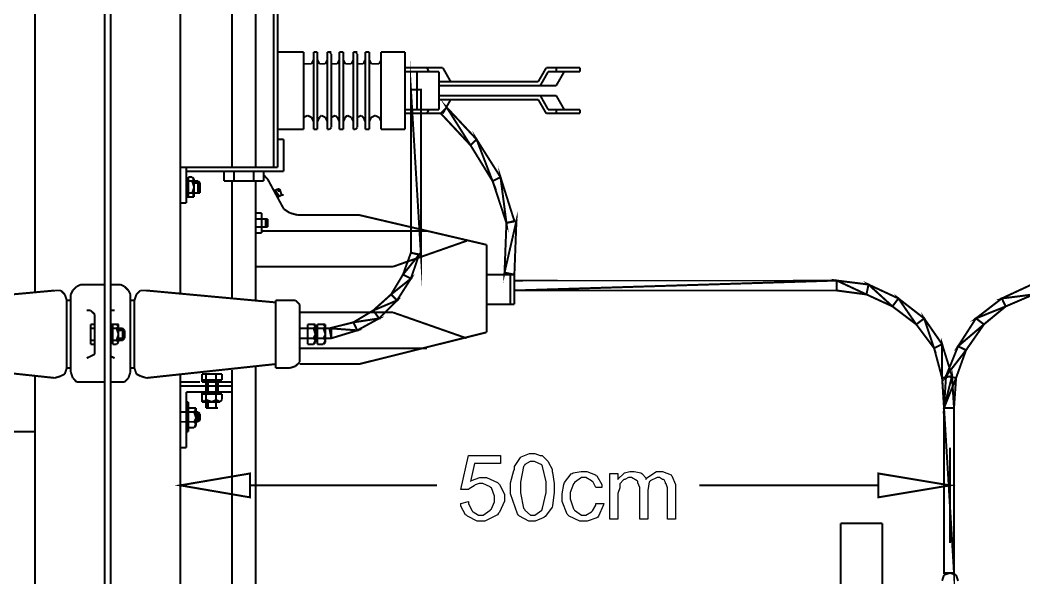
# Model space of a CAD drawing. Extents: x 0 to 210, y 0 to 297.
# Drawn here: x 93.07 to 114.47, y 203.06 to 214.95 of the extents above; entities that cross this region are included whole.
import ezdxf

# ---------------------------------------------------------------- set-up
doc = ezdxf.new("R2010")
doc.units = 0
doc.header["$MEASUREMENT"] = 0
for name, color, linetype in [('C00-00-00-BLACK', 7, 'Continuous'), ('C00-00-FF', 5, 'Continuous'), ('C00-7E-FF', 150, 'Continuous'), ('CFF-00-00', 1, 'Continuous'), ('CFF-7E-00', 30, 'Continuous')]:
    doc.layers.add(name, color=color, linetype=linetype)

msp = doc.modelspace()

# ---------------------------------------------------------------- linework, layer by layer
at = {"layer": 'C00-00-00-BLACK', "const_width": 0.0423}
for points in [[(94.8739, 236.225), (94.8739, 201.001)], [(95.002, 236.225), (95.002, 201.001)], [(97.5886, 217.871), (97.5886, 211.81)], [(98.0969, 217.913), (98.0969, 211.81)], [(98.4772, 211.81), (98.4772, 217.956)], [(98.5629, 211.81), (98.5629, 217.913)], [(93.3898, 209.139), (93.3898, 217.744)], [(96.4861, 209.098), (96.4861, 217.787)], [(98.5629, 214.267), (98.5629, 212.614)], [(98.5629, 214.267), (99.1154, 214.267)], [(99.1154, 214.267), (99.1154, 212.614)], [(99.369, 214.267), (99.3278, 214.267)], [(99.3278, 214.267), (99.3278, 214.226)], [(99.3278, 214.226), (99.3278, 212.656)], [(99.4117, 214.267), (99.369, 214.267)], [(99.4117, 214.226), (99.4117, 214.267)], [(99.4117, 214.226), (99.4117, 212.656)], [(99.6654, 214.267), (99.6237, 214.267)], [(99.6237, 214.267), (99.6237, 214.226)], [(99.6237, 214.226), (99.6237, 212.656)], [(99.7081, 214.226), (99.6654, 214.267)], [(99.6654, 214.267), (99.7081, 214.267)], [(99.7081, 214.226), (99.7081, 212.656)], [(99.9201, 214.267), (99.8774, 214.267)], [(99.8774, 214.267), (99.8774, 214.226)], [(99.8774, 214.226), (99.8774, 212.656)], [(99.9628, 214.267), (99.9201, 214.267)], [(99.9628, 214.226), (99.9628, 214.267)], [(99.9628, 214.226), (99.9628, 212.656)], [(100.219, 214.267), (100.177, 214.267)], [(100.177, 214.267), (100.177, 214.226)], [(100.177, 214.226), (100.177, 212.656)], [(100.261, 214.226), (100.219, 214.267)], [(100.219, 214.267), (100.261, 214.267)], [(100.261, 214.226), (100.261, 212.656)], [(100.473, 214.267), (100.43, 214.267)], [(100.43, 214.267), (100.43, 214.226)], [(100.43, 214.226), (100.43, 212.656)], [(100.516, 214.267), (100.473, 214.267)], [(100.516, 214.226), (100.516, 214.267)], [(100.516, 214.226), (100.516, 212.656)], [(100.769, 214.267), (100.769, 212.614)], [(100.769, 214.267), (101.278, 214.267)], [(101.278, 212.614), (101.278, 214.267)], [(99.1154, 214.098), (99.1154, 214.013)], [(99.1154, 214.013), (99.2008, 214.013)], [(99.2008, 214.013), (99.2851, 214.013)], [(99.2851, 214.013), (99.3278, 214.098)], [(99.4117, 214.098), (99.4544, 214.013)], [(99.4544, 214.013), (99.4971, 214.013)], [(99.4971, 214.013), (99.5811, 214.013)], [(99.5811, 214.013), (99.6237, 214.098)], [(99.7081, 214.098), (99.7081, 214.013)], [(99.7081, 214.013), (99.7934, 214.013)], [(99.7934, 214.013), (99.8347, 214.013)], [(99.8347, 214.013), (99.8774, 214.098)], [(99.9628, 214.098), (100.004, 214.013)], [(100.004, 214.013), (100.047, 214.013)], [(100.047, 214.013), (100.134, 214.013)], [(100.134, 214.013), (100.177, 214.098)], [(100.261, 214.098), (100.261, 214.013)], [(100.261, 214.013), (100.346, 214.013)], [(100.346, 214.013), (100.389, 214.013)], [(100.389, 214.013), (100.43, 214.098)], [(100.516, 214.098), (100.558, 214.013)], [(100.558, 214.013), (100.642, 214.013)], [(100.642, 214.013), (100.726, 214.013)], [(100.726, 214.013), (100.769, 214.098)], [(101.278, 213.929), (102.084, 213.929)], [(101.278, 213.844), (102, 213.844)], [(101.534, 213.039), (101.534, 213.844)], [(101.746, 213.929), (101.787, 213.844)], [(102, 213.039), (102, 213.844)], [(102.084, 213.929), (102.253, 213.633)], [(104.119, 213.633), (104.289, 213.929)], [(104.162, 213.548), (104.33, 213.844)], [(104.289, 213.929), (105.011, 213.929)], [(104.33, 213.844), (105.011, 213.844)], [(104.502, 213.929), (104.502, 213.844)], [(104.502, 213.548), (104.672, 213.844)], [(105.011, 213.929), (105.011, 213.844)], [(102, 213.633), (104.119, 213.633)], [(101.404, 213.464), (101.618, 213.464)], [(102, 213.548), (104.502, 213.548)], [(102, 213.337), (104.502, 213.337)], [(102, 213.251), (104.119, 213.251)], [(102.084, 212.955), (102.253, 213.251)], [(104.119, 213.251), (104.289, 212.955)], [(104.162, 213.337), (104.33, 213.039)], [(104.502, 213.337), (104.672, 213.039)], [(101.278, 213.039), (102, 213.039)], [(101.278, 212.955), (102.084, 212.955)], [(101.746, 212.955), (101.787, 213.039)], [(104.289, 212.955), (105.011, 212.955)], [(104.33, 213.039), (105.011, 213.039)], [(104.502, 213.039), (104.502, 212.955)], [(105.011, 213.039), (105.011, 212.955)], [(99.2008, 212.912), (99.1154, 212.871)], [(99.1154, 212.871), (99.1154, 212.783)], [(99.2851, 212.871), (99.2008, 212.912)], [(99.3278, 212.783), (99.2851, 212.871)], [(99.4544, 212.871), (99.4117, 212.783)], [(99.4971, 212.912), (99.4544, 212.871)], [(99.5811, 212.871), (99.4971, 212.912)], [(99.6237, 212.783), (99.5811, 212.871)], [(99.7934, 212.912), (99.7081, 212.871)], [(99.7081, 212.871), (99.7081, 212.783)], [(99.8347, 212.871), (99.7934, 212.912)], [(99.8774, 212.783), (99.8347, 212.871)], [(100.004, 212.871), (99.9628, 212.783)], [(100.047, 212.912), (100.004, 212.871)], [(100.134, 212.871), (100.047, 212.912)], [(100.177, 212.783), (100.134, 212.871)], [(100.346, 212.912), (100.261, 212.871)], [(100.261, 212.871), (100.261, 212.783)], [(100.389, 212.871), (100.346, 212.912)], [(100.43, 212.783), (100.389, 212.871)], [(100.558, 212.871), (100.516, 212.783)], [(100.642, 212.912), (100.558, 212.871)], [(100.726, 212.871), (100.642, 212.912)], [(100.769, 212.783), (100.726, 212.871)], [(98.5629, 212.614), (99.1154, 212.614)], [(99.3278, 212.656), (99.3278, 212.614)], [(99.3278, 212.614), (99.4117, 212.614)], [(99.4117, 212.614), (99.4117, 212.656)], [(99.6237, 212.656), (99.6237, 212.614)], [(99.6237, 212.614), (99.6654, 212.614)], [(99.6654, 212.614), (99.7081, 212.656)], [(99.8774, 212.656), (99.8774, 212.614)], [(99.8774, 212.614), (99.9628, 212.614)], [(99.9628, 212.614), (99.9628, 212.656)], [(100.177, 212.656), (100.177, 212.614)], [(100.177, 212.614), (100.219, 212.614)], [(100.219, 212.614), (100.261, 212.656)], [(100.43, 212.656), (100.43, 212.614)], [(100.43, 212.614), (100.516, 212.614)], [(100.516, 212.614), (100.516, 212.656)], [(100.769, 212.614), (101.278, 212.614)], [(98.5629, 212.403), (98.6924, 212.403)], [(98.6924, 211.725), (98.6924, 212.403)], [(96.4861, 211.81), (98.5629, 211.81)], [(96.6128, 211.81), (96.6128, 211.048)], [(96.6128, 211.725), (98.6924, 211.725)], [(97.4189, 211.725), (98.2666, 211.725)], [(97.4189, 211.514), (97.4189, 211.725)], [(97.6313, 211.725), (98.0542, 211.725)], [(97.6313, 211.514), (97.6313, 211.725)], [(98.0542, 211.514), (98.0542, 211.725)], [(98.2666, 211.514), (98.2666, 211.725)], [(96.6555, 211.555), (96.6128, 211.555)], [(96.6555, 211.598), (96.6555, 211.555)], [(96.6555, 211.598), (96.7398, 211.598)], [(96.6555, 211.598), (96.6555, 211.555)], [(96.6555, 211.555), (96.6555, 211.514)], [(96.6555, 211.175), (96.6555, 211.555)], [(96.6555, 211.514), (96.7398, 211.514)], [(96.6555, 211.514), (96.6555, 211.386)], [(96.7825, 211.555), (96.7398, 211.598)], [(96.7398, 211.598), (96.7825, 211.555)], [(96.7398, 211.514), (96.7825, 211.555)], [(96.7825, 211.386), (96.7398, 211.514)], [(96.7825, 211.175), (96.7825, 211.555)], [(96.7825, 211.514), (96.8664, 211.514)], [(96.7825, 211.471), (96.8664, 211.471)], [(96.9091, 211.471), (96.8664, 211.514)], [(96.8664, 211.259), (96.8664, 211.514)], [(96.9091, 211.259), (96.9091, 211.471)], [(98.2666, 211.514), (97.4189, 211.514)], [(97.5886, 211.514), (97.5886, 209.013)], [(98.0969, 211.514), (98.0969, 208.971)], [(98.3506, 211.555), (98.2666, 211.641)], [(98.3506, 211.555), (98.6924, 210.921)], [(96.6555, 211.386), (96.6555, 211.259)], [(96.6555, 211.259), (96.7398, 211.259)], [(96.6555, 211.259), (96.6555, 211.218)], [(96.7398, 211.259), (96.7825, 211.386)], [(96.7825, 211.218), (96.7398, 211.259)], [(96.7825, 211.259), (96.8664, 211.259)], [(96.7825, 211.259), (96.8664, 211.259)], [(96.9091, 211.259), (96.8664, 211.259)], [(98.4772, 211.302), (98.5629, 211.344)], [(98.5202, 211.302), (98.6056, 211.175)], [(98.5629, 211.218), (98.5202, 211.259)], [(98.5202, 211.259), (98.5629, 211.218)], [(98.5629, 211.302), (98.6056, 211.344)], [(98.6056, 211.344), (98.5629, 211.344)], [(98.5629, 211.302), (98.6056, 211.302)], [(98.5629, 211.302), (98.6056, 211.302)], [(98.6056, 211.344), (98.6497, 211.218)], [(96.4861, 211.048), (96.6128, 211.048)], [(96.6555, 211.175), (96.6128, 211.175)], [(96.6555, 211.218), (96.6555, 211.175)], [(96.6555, 211.175), (96.7398, 211.175)], [(96.6555, 211.175), (96.6971, 211.175)], [(96.7398, 211.175), (96.7825, 211.218)], [(96.7398, 211.175), (96.7825, 211.175)], [(98.5629, 211.175), (98.6497, 211.218)], [(98.6497, 211.218), (98.6924, 211.218)], [(98.0969, 210.836), (98.2239, 210.836)], [(98.2239, 210.79), (98.2239, 210.836)], [(98.2239, 210.836), (98.2239, 210.79)], [(98.6924, 210.921), (98.8191, 210.836)], [(98.8191, 210.836), (98.9887, 210.79)], [(98.2239, 210.706), (98.0969, 210.706)], [(98.2239, 210.706), (98.2239, 210.79)], [(98.2239, 210.79), (98.2239, 210.453)], [(98.3093, 210.706), (98.2239, 210.706)], [(98.2239, 210.706), (98.3093, 210.706)], [(98.2239, 210.622), (98.2239, 210.706)], [(98.2239, 210.537), (98.2239, 210.622)], [(98.3093, 210.706), (98.3506, 210.706)], [(98.3093, 210.706), (98.3093, 210.537)], [(98.3506, 210.706), (98.3506, 210.537)], [(98.9887, 210.79), (100.303, 210.79)], [(103.018, 210.156), (100.303, 210.79)], [(98.2239, 210.537), (98.0969, 210.537)], [(98.0969, 210.41), (98.2239, 210.41)], [(98.3093, 210.537), (98.2239, 210.537)], [(98.3093, 210.537), (98.2239, 210.537)], [(98.2239, 210.453), (98.2239, 210.537)], [(98.2239, 210.41), (98.2239, 210.453)], [(98.2239, 210.41), (98.2239, 210.453)], [(98.2239, 210.453), (101.746, 210.453)], [(98.3093, 210.537), (98.3506, 210.537)], [(102.592, 210.24), (101.023, 209.69)], [(103.018, 208.291), (103.018, 210.156)], [(101.023, 209.69), (98.0969, 209.69)], [(103.018, 209.521), (103.61, 209.521)], [(103.527, 209.521), (103.527, 208.886)], [(103.61, 209.521), (103.61, 208.886)], [(94.3666, 209.309), (94.2785, 209.267)], [(94.3666, 209.309), (94.8739, 209.309)], [(95.002, 209.309), (95.213, 209.309)], [(95.2983, 209.267), (95.213, 209.309)], [(103.61, 209.182), (103.61, 209.394)], [(91.0565, 208.928), (93.8128, 209.182)], [(93.9408, 209.182), (93.8128, 209.182)], [(94.0248, 209.098), (93.9408, 209.182)], [(94.0675, 208.971), (94.0248, 209.098)], [(94.1945, 209.182), (94.1518, 209.098)], [(94.1518, 207.444), (94.1518, 209.098)], [(94.2785, 209.267), (94.1945, 209.182)], [(95.3823, 209.182), (95.2983, 209.267)], [(95.425, 209.098), (95.3823, 209.182)], [(95.425, 207.444), (95.425, 209.098)], [(95.5516, 209.098), (95.5089, 208.971)], [(95.6359, 209.182), (95.5516, 209.098)], [(95.7654, 209.182), (95.6359, 209.182)], [(98.5202, 208.928), (95.7654, 209.182)], [(94.0675, 207.529), (94.0675, 208.971)], [(94.1518, 208.971), (94.0675, 208.971)], [(95.5089, 208.971), (95.425, 208.971)], [(95.5089, 207.529), (95.5089, 208.971)], [(98.5202, 207.529), (98.5202, 208.971)], [(98.8191, 208.971), (98.5202, 208.971)], [(98.946, 208.971), (98.8191, 208.971)], [(99.0314, 208.886), (98.946, 208.971)], [(99.0314, 208.756), (99.0314, 208.886)], [(103.018, 208.886), (103.61, 208.886)], [(94.5776, 208.756), (94.4933, 208.756)], [(94.663, 208.672), (94.5776, 208.756)], [(94.663, 208.587), (94.663, 208.672)], [(95.086, 208.756), (95.002, 208.756)], [(99.0314, 207.741), (99.0314, 208.756)], [(101.023, 208.714), (99.0314, 208.714)], [(102.592, 208.164), (101.023, 208.714)], [(94.5776, 208.46), (94.5776, 208.078)], [(94.663, 208.46), (94.5776, 208.46)], [(94.5776, 208.46), (94.5776, 208.417)], [(94.5776, 208.46), (94.6203, 208.46)], [(94.663, 208.587), (94.663, 207.952)], [(95.0433, 208.46), (95.002, 208.46)], [(95.0433, 208.078), (95.0433, 208.46)], [(95.0433, 208.46), (95.0433, 208.417)], [(95.0433, 208.46), (95.1286, 208.46)], [(95.0433, 208.46), (95.086, 208.46)], [(95.1699, 208.417), (95.1286, 208.46)], [(95.1286, 208.46), (95.1699, 208.46)], [(95.1699, 208.078), (95.1699, 208.46)], [(99.2008, 208.46), (99.2008, 208.078)], [(99.2008, 208.46), (99.242, 208.46)], [(99.2008, 208.46), (99.2008, 208.417)], [(99.2008, 208.46), (99.3278, 208.46)], [(99.3278, 208.46), (99.369, 208.46)], [(99.369, 208.417), (99.3278, 208.46)], [(99.369, 208.46), (99.369, 208.078)], [(99.4117, 208.46), (99.4117, 208.078)], [(99.4117, 208.46), (99.4544, 208.46)], [(99.4117, 208.46), (99.4117, 208.417)], [(99.4117, 208.46), (99.5384, 208.46)], [(99.5384, 208.46), (99.5811, 208.46)], [(99.5811, 208.417), (99.5384, 208.46)], [(99.5811, 208.46), (99.5811, 208.078)], [(94.5776, 208.417), (94.5776, 208.376)], [(94.5776, 208.376), (94.5776, 208.248)], [(94.5776, 208.376), (94.663, 208.376)], [(94.5776, 208.248), (94.5776, 208.121)], [(95.0433, 208.417), (95.0433, 208.376)], [(95.0433, 208.376), (95.0433, 208.248)], [(95.0433, 208.376), (95.1286, 208.376)], [(95.0433, 208.248), (95.0433, 208.121)], [(95.1286, 208.376), (95.1699, 208.417)], [(95.1699, 208.248), (95.1286, 208.376)], [(95.1286, 208.121), (95.1699, 208.248)], [(95.1699, 208.376), (95.2556, 208.376)], [(95.1699, 208.333), (95.2556, 208.333)], [(95.2556, 208.376), (95.2556, 208.121)], [(95.2556, 208.376), (95.2983, 208.333)], [(95.2983, 208.333), (95.2983, 208.164)], [(99.2008, 208.376), (99.0314, 208.376)], [(99.2008, 208.417), (99.2008, 208.376)], [(99.2008, 208.376), (99.2008, 208.248)], [(99.3278, 208.376), (99.2008, 208.376)], [(99.3278, 208.376), (99.2008, 208.376)], [(99.2008, 208.248), (99.2008, 208.164)], [(99.3278, 208.376), (99.369, 208.417)], [(99.369, 208.248), (99.3278, 208.376)], [(99.3278, 208.164), (99.369, 208.248)], [(99.4117, 208.376), (99.369, 208.376)], [(99.4117, 208.376), (99.369, 208.376)], [(99.4117, 208.417), (99.4117, 208.376)], [(99.4117, 208.376), (99.4117, 208.248)], [(99.5384, 208.376), (99.4117, 208.376)], [(99.5384, 208.376), (99.4117, 208.376)], [(99.4117, 208.248), (99.4117, 208.164)], [(99.5384, 208.376), (99.5811, 208.417)], [(99.5811, 208.248), (99.5384, 208.376)], [(99.5384, 208.164), (99.5811, 208.248)], [(99.7081, 208.376), (99.5811, 208.376)], [(99.7081, 208.164), (99.7081, 208.376)], [(99.7081, 208.164), (99.7081, 208.376)], [(103.018, 208.291), (100.303, 207.614)], [(94.5776, 208.121), (94.663, 208.121)], [(94.5776, 208.121), (94.5776, 208.078)], [(94.5776, 208.037), (94.5776, 208.078)], [(94.5776, 208.078), (94.5776, 208.037)], [(94.663, 208.037), (94.5776, 208.037)], [(95.0433, 208.078), (95.002, 208.078)], [(95.0433, 208.121), (95.1286, 208.121)], [(95.0433, 208.121), (95.0433, 208.078)], [(95.0433, 208.078), (95.0433, 208.037)], [(95.0433, 208.037), (95.0433, 208.078)], [(95.0433, 208.037), (95.1286, 208.037)], [(95.1699, 208.078), (95.1286, 208.121)], [(95.1286, 208.037), (95.1699, 208.078)], [(95.1286, 208.037), (95.1699, 208.078)], [(95.1699, 208.164), (95.2556, 208.164)], [(95.1699, 208.121), (95.2556, 208.121)], [(95.2556, 208.121), (95.2983, 208.164)], [(99.2008, 208.164), (99.0314, 208.164)], [(99.2008, 208.164), (99.2008, 208.121)], [(99.3278, 208.164), (99.2008, 208.164)], [(99.3278, 208.164), (99.2008, 208.164)], [(99.2008, 208.121), (99.2008, 208.037)], [(99.2008, 208.037), (99.2008, 208.078)], [(99.2008, 208.037), (99.3278, 208.037)], [(99.369, 208.121), (99.3278, 208.164)], [(99.3278, 208.037), (99.369, 208.121)], [(99.369, 208.078), (99.3278, 208.037)], [(99.4117, 208.164), (99.369, 208.164)], [(99.4117, 208.164), (99.369, 208.164)], [(99.4117, 208.164), (99.4117, 208.121)], [(99.5384, 208.164), (99.4117, 208.164)], [(99.5384, 208.164), (99.4117, 208.164)], [(99.4117, 208.121), (99.4117, 208.037)], [(99.4117, 208.037), (99.4117, 208.078)], [(99.4117, 208.037), (99.5384, 208.037)], [(99.5811, 208.121), (99.5384, 208.164)], [(99.5384, 208.037), (99.5811, 208.121)], [(99.5811, 208.078), (99.5384, 208.037)], [(99.7081, 208.164), (99.5811, 208.164)], [(94.5776, 207.782), (94.663, 207.825)], [(94.663, 207.825), (94.663, 207.952)], [(99.0314, 207.952), (101.746, 207.952)], [(91.0565, 207.614), (93.8128, 207.318)], [(94.4933, 207.741), (94.5776, 207.782)], [(95.002, 207.782), (95.086, 207.741)], [(98.5202, 207.614), (95.7654, 207.318)], [(98.946, 207.571), (99.0314, 207.655)], [(99.0314, 207.655), (99.0314, 207.741)], [(99.0314, 207.614), (100.303, 207.614)], [(93.9408, 207.359), (94.0248, 207.402)], [(94.0248, 207.402), (94.0675, 207.529)], [(94.0675, 207.529), (94.1518, 207.529)], [(94.1518, 207.444), (94.1945, 207.318)], [(95.3823, 207.318), (95.425, 207.444)], [(95.5089, 207.529), (95.425, 207.529)], [(95.5089, 207.529), (95.5516, 207.402)], [(95.5516, 207.402), (95.6359, 207.359)], [(96.4861, 183.747), (96.4861, 207.402)], [(96.9518, 207.275), (96.9518, 207.402)], [(96.9518, 207.402), (97.3349, 207.402)], [(96.9518, 207.402), (96.9931, 207.402)], [(96.9931, 207.402), (96.9518, 207.402)], [(97.0361, 207.402), (96.9931, 207.402)], [(97.0361, 207.402), (97.0361, 207.275)], [(97.1628, 207.402), (97.0361, 207.402)], [(97.251, 207.402), (97.1628, 207.402)], [(97.251, 207.402), (97.251, 207.275)], [(97.3349, 207.402), (97.251, 207.402)], [(97.3349, 207.402), (97.3776, 207.402)], [(97.3776, 207.402), (97.3349, 207.402)], [(97.3776, 207.275), (97.3776, 207.402)], [(97.5886, 207.486), (97.5886, 200.194)], [(98.0969, 207.571), (98.0969, 200.194)], [(98.5202, 207.529), (98.8191, 207.529)], [(98.8191, 207.529), (98.946, 207.571)], [(93.3898, 183.747), (93.3898, 207.359)], [(93.8128, 207.318), (93.9408, 207.359)], [(94.1945, 207.318), (94.2785, 207.232)], [(94.2785, 207.232), (94.3666, 207.232)], [(94.3666, 207.232), (94.8739, 207.232)], [(95.002, 207.232), (95.213, 207.232)], [(95.213, 207.232), (95.2983, 207.232)], [(95.2983, 207.232), (95.3823, 207.318)], [(95.6359, 207.359), (95.7654, 207.318)], [(96.9091, 207.232), (96.4861, 207.232)], [(96.9518, 207.275), (96.9518, 207.232)], [(97.3776, 207.275), (96.9518, 207.275)], [(97.3349, 207.232), (96.9518, 207.232)], [(97.0361, 207.232), (97.0361, 207.02)], [(97.0361, 207.02), (97.0361, 207.232)], [(97.0788, 207.02), (97.0788, 207.232)], [(97.5886, 207.232), (97.1628, 207.232)], [(97.251, 207.02), (97.251, 207.232)], [(97.251, 207.02), (97.251, 207.232)], [(97.2922, 207.232), (97.2922, 207.02)], [(97.3349, 207.275), (97.3349, 207.232)], [(97.5886, 207.148), (96.4861, 207.148)], [(97.5886, 207.02), (96.6128, 207.02)], [(96.6128, 207.02), (96.6128, 205.832)], [(96.9518, 206.979), (96.9518, 207.02)], [(97.3776, 206.979), (96.9518, 206.979)], [(96.9518, 206.852), (96.9518, 206.979)], [(97.0361, 206.979), (97.0788, 206.979)], [(97.0361, 206.852), (97.0361, 206.979)], [(97.251, 206.979), (97.2922, 206.979)], [(97.251, 206.852), (97.251, 206.979)], [(97.3349, 206.979), (97.3349, 207.02)], [(97.3776, 206.852), (97.3776, 206.979)], [(96.6128, 206.809), (96.6555, 206.809)], [(96.6555, 206.809), (96.6555, 206.171)], [(96.9518, 206.809), (96.9518, 206.852)], [(96.9518, 206.852), (96.9931, 206.809)], [(97.3349, 206.809), (96.9518, 206.809)], [(96.9931, 206.809), (97.0361, 206.852)], [(97.0361, 206.852), (97.1628, 206.809)], [(97.0361, 206.679), (97.0361, 206.809)], [(97.0788, 206.679), (97.0788, 206.809)], [(97.1628, 206.809), (97.251, 206.852)], [(97.251, 206.852), (97.3349, 206.809)], [(97.251, 206.679), (97.251, 206.809)], [(97.251, 206.679), (97.251, 206.809)], [(97.3776, 206.852), (97.3349, 206.809)], [(97.3349, 206.809), (97.3776, 206.852)], [(96.6128, 206.594), (96.4861, 206.594)], [(96.6555, 206.679), (96.7825, 206.679)], [(96.7825, 206.594), (96.6555, 206.594)], [(96.7825, 206.679), (96.8237, 206.679)], [(96.8237, 206.637), (96.7825, 206.679)], [(96.7825, 206.594), (96.8237, 206.637)], [(96.8237, 206.467), (96.7825, 206.594)], [(96.8237, 206.679), (96.8237, 206.298)], [(96.8664, 206.594), (96.8237, 206.594)], [(96.8664, 206.553), (96.8237, 206.553)], [(96.8664, 206.594), (96.9091, 206.553)], [(96.8664, 206.594), (96.8664, 206.383)], [(96.9091, 206.553), (96.9091, 206.425)], [(97.251, 206.679), (97.0361, 206.679)], [(97.0361, 206.679), (97.0788, 206.679)], [(97.251, 206.679), (97.0788, 206.679)], [(97.251, 206.679), (97.2922, 206.679)], [(96.6128, 206.383), (96.4861, 206.383)], [(96.7825, 206.383), (96.6555, 206.383)], [(96.7825, 206.383), (96.8237, 206.467)], [(96.8237, 206.34), (96.7825, 206.383)], [(96.7825, 206.256), (96.8237, 206.34)], [(96.7825, 206.256), (96.8237, 206.298)], [(96.8664, 206.425), (96.8237, 206.425)], [(96.8664, 206.383), (96.8237, 206.383)], [(96.8664, 206.383), (96.9091, 206.425)], [(92.498, 206.171), (93.3898, 206.171)], [(96.6555, 206.171), (96.6128, 206.171)], [(96.6555, 206.256), (96.7825, 206.256)], [(96.6128, 205.832), (96.4861, 205.832)], [(110.567, 196.252), (110.567, 204.221)], [(111.456, 204.221), (110.567, 204.221)], [(111.456, 201.891), (111.456, 204.221)], [(112.77, 203.12), (112.729, 202.993)], [(112.897, 203.163), (112.77, 203.12)], [(112.813, 203.163), (112.983, 203.163)], [(113.027, 203.12), (112.897, 203.163)], [(113.07, 202.993), (113.027, 203.12)]]:
    msp.add_lwpolyline(points, dxfattribs=at)
at = {"layer": 'C00-00-FF', "const_width": 0.0423}
msp.add_lwpolyline([(112.897, 203.798), (112.897, 205.832)], dxfattribs=at)
at = {"layer": 'C00-7E-FF', "const_width": 0.0423}
for points in [[(96.4861, 204.433), (96.4861, 205.494)], [(112.897, 204.644), (112.897, 205.494)], [(97.9703, 205.029), (101.957, 205.029)], [(111.372, 205.029), (107.556, 205.029)]]:
    msp.add_lwpolyline(points, dxfattribs=at)
for points in [[(97.9703, 205.282), (97.9703, 204.774), (96.4861, 205.029), (97.9703, 205.282)], [(111.372, 205.282), (111.372, 204.774), (112.897, 205.029), (111.372, 205.282)]]:
    msp.add_lwpolyline(points, close=True, dxfattribs=at)
at = {"layer": 'C00-7E-FF'}
for points in [[(97.9703, 205.282), (97.9703, 204.774), (96.4861, 205.029), (97.9703, 205.282)], [(111.372, 205.282), (111.372, 204.774), (112.897, 205.029), (111.372, 205.282)]]:
    msp.add_lwpolyline(points, close=True, dxfattribs=at)
at = {"layer": 'CFF-00-00', "const_width": 0.0423}
for points in [[(101.404, 213.464), (101.618, 209.944), (101.404, 209.987), (101.404, 213.464)], [(101.618, 213.464), (101.404, 213.464), (101.618, 209.944), (101.618, 213.464)], [(102.804, 212.403), (102.676, 212.276), (102.169, 213.082), (102.804, 212.403)], [(102.676, 212.276), (102.169, 213.082), (102.042, 212.955), (102.676, 212.276)], [(103.314, 211.598), (103.145, 211.514), (102.804, 212.403), (103.314, 211.598)], [(103.145, 211.514), (102.804, 212.403), (102.676, 212.276), (103.145, 211.514)], [(103.61, 210.663), (103.441, 210.622), (103.314, 211.598), (103.61, 210.663)], [(103.441, 210.622), (103.314, 211.598), (103.145, 211.514), (103.441, 210.622)], [(103.61, 209.521), (103.4, 209.564), (103.653, 210.663), (103.61, 209.521)], [(103.4, 209.564), (103.653, 210.663), (103.441, 210.622), (103.4, 209.564)], [(101.235, 209.521), (101.577, 209.944), (101.404, 209.987), (101.235, 209.521)], [(101.404, 209.436), (101.235, 209.521), (101.577, 209.944), (101.404, 209.436)], [(100.981, 209.098), (101.404, 209.436), (101.235, 209.521), (100.981, 209.098)], [(101.108, 208.971), (100.981, 209.098), (101.404, 209.436), (101.108, 208.971)], [(110.482, 209.182), (110.482, 209.394), (103.61, 209.182), (110.482, 209.182)], [(110.482, 209.394), (103.61, 209.182), (103.61, 209.394), (110.482, 209.394)], [(111.16, 209.309), (111.117, 209.098), (110.482, 209.394), (111.16, 209.309)], [(111.117, 209.098), (110.482, 209.394), (110.482, 209.182), (111.117, 209.098)], [(111.797, 209.013), (111.671, 208.843), (111.16, 209.309), (111.797, 209.013)], [(111.671, 208.843), (111.16, 209.309), (111.117, 209.098), (111.671, 208.843)], [(114.639, 209.309), (114.68, 209.098), (114.001, 209.013), (114.639, 209.309)], [(100.6, 208.756), (101.108, 208.971), (100.981, 209.098), (100.6, 208.756)], [(112.347, 208.587), (112.178, 208.46), (111.797, 209.013), (112.347, 208.587)], [(114.68, 209.098), (114.001, 209.013), (114.085, 208.843), (114.68, 209.098)], [(100.726, 208.587), (100.6, 208.756), (101.108, 208.971), (100.726, 208.587)], [(112.178, 208.46), (111.797, 209.013), (111.671, 208.843), (112.178, 208.46)], [(114.001, 209.013), (114.085, 208.843), (113.451, 208.587), (114.001, 209.013)], [(114.085, 208.843), (113.451, 208.587), (113.621, 208.46), (114.085, 208.843)], [(100.177, 208.503), (100.726, 208.587), (100.6, 208.756), (100.177, 208.503)], [(112.729, 208.037), (112.559, 207.952), (112.347, 208.587), (112.729, 208.037)], [(99.6654, 208.376), (100.261, 208.333), (100.177, 208.503), (99.6654, 208.376)], [(100.261, 208.333), (100.177, 208.503), (100.726, 208.587), (100.261, 208.333)], [(112.559, 207.952), (112.347, 208.587), (112.178, 208.46), (112.559, 207.952)], [(113.451, 208.587), (113.621, 208.46), (113.07, 207.994), (113.451, 208.587)], [(113.621, 208.46), (113.07, 207.994), (113.239, 207.91), (113.621, 208.46)], [(99.7081, 208.164), (99.6654, 208.376), (100.261, 208.333), (99.7081, 208.164)], [(112.729, 207.318), (112.729, 208.037), (112.559, 207.952), (112.729, 207.318)], [(112.94, 207.359), (112.729, 207.318), (112.729, 208.037), (112.94, 207.359)], [(113.07, 207.994), (113.239, 207.91), (112.813, 207.359), (113.07, 207.994)], [(113.239, 207.91), (112.813, 207.359), (113.027, 207.318), (113.239, 207.91)], [(113.027, 207.318), (112.77, 206.679), (112.983, 206.679), (113.027, 207.318)], [(112.983, 206.679), (112.77, 206.679), (112.94, 207.359), (112.983, 206.679)], [(112.77, 206.679), (112.94, 207.359), (112.729, 207.318), (112.77, 206.679)], [(112.813, 207.359), (113.027, 207.318), (112.77, 206.679), (112.813, 207.359)], [(112.77, 206.679), (112.983, 203.163), (112.77, 203.163), (112.77, 206.679)], [(112.983, 206.679), (112.77, 206.679), (112.983, 203.163), (112.983, 206.679)]]:
    msp.add_lwpolyline(points, close=True, dxfattribs=at)
at = {"layer": 'CFF-00-00'}
for points in [[(101.618, 213.464), (101.404, 213.464), (101.618, 209.944), (101.618, 213.464)], [(101.404, 213.464), (101.618, 209.944), (101.404, 209.987), (101.404, 213.464)], [(102.676, 212.276), (102.169, 213.082), (102.042, 212.955), (102.676, 212.276)], [(102.804, 212.403), (102.676, 212.276), (102.169, 213.082), (102.804, 212.403)], [(103.145, 211.514), (102.804, 212.403), (102.676, 212.276), (103.145, 211.514)], [(103.314, 211.598), (103.145, 211.514), (102.804, 212.403), (103.314, 211.598)], [(103.441, 210.622), (103.314, 211.598), (103.145, 211.514), (103.441, 210.622)], [(103.61, 210.663), (103.441, 210.622), (103.314, 211.598), (103.61, 210.663)], [(103.61, 209.521), (103.4, 209.564), (103.653, 210.663), (103.61, 209.521)], [(103.4, 209.564), (103.653, 210.663), (103.441, 210.622), (103.4, 209.564)], [(101.235, 209.521), (101.577, 209.944), (101.404, 209.987), (101.235, 209.521)], [(101.404, 209.436), (101.235, 209.521), (101.577, 209.944), (101.404, 209.436)], [(100.981, 209.098), (101.404, 209.436), (101.235, 209.521), (100.981, 209.098)], [(101.108, 208.971), (100.981, 209.098), (101.404, 209.436), (101.108, 208.971)], [(110.482, 209.182), (110.482, 209.394), (103.61, 209.182), (110.482, 209.182)], [(110.482, 209.394), (103.61, 209.182), (103.61, 209.394), (110.482, 209.394)], [(111.16, 209.309), (111.117, 209.098), (110.482, 209.394), (111.16, 209.309)], [(111.117, 209.098), (110.482, 209.394), (110.482, 209.182), (111.117, 209.098)], [(111.671, 208.843), (111.16, 209.309), (111.117, 209.098), (111.671, 208.843)], [(111.797, 209.013), (111.671, 208.843), (111.16, 209.309), (111.797, 209.013)], [(114.639, 209.309), (114.68, 209.098), (114.001, 209.013), (114.639, 209.309)], [(100.6, 208.756), (101.108, 208.971), (100.981, 209.098), (100.6, 208.756)], [(100.726, 208.587), (100.6, 208.756), (101.108, 208.971), (100.726, 208.587)], [(112.178, 208.46), (111.797, 209.013), (111.671, 208.843), (112.178, 208.46)], [(112.347, 208.587), (112.178, 208.46), (111.797, 209.013), (112.347, 208.587)], [(114.001, 209.013), (114.085, 208.843), (113.451, 208.587), (114.001, 209.013)], [(114.68, 209.098), (114.001, 209.013), (114.085, 208.843), (114.68, 209.098)], [(100.177, 208.503), (100.726, 208.587), (100.6, 208.756), (100.177, 208.503)], [(114.085, 208.843), (113.451, 208.587), (113.621, 208.46), (114.085, 208.843)], [(99.6654, 208.376), (100.261, 208.333), (100.177, 208.503), (99.6654, 208.376)], [(100.261, 208.333), (100.177, 208.503), (100.726, 208.587), (100.261, 208.333)], [(112.559, 207.952), (112.347, 208.587), (112.178, 208.46), (112.559, 207.952)], [(112.729, 208.037), (112.559, 207.952), (112.347, 208.587), (112.729, 208.037)], [(113.451, 208.587), (113.621, 208.46), (113.07, 207.994), (113.451, 208.587)], [(113.621, 208.46), (113.07, 207.994), (113.239, 207.91), (113.621, 208.46)], [(99.7081, 208.164), (99.6654, 208.376), (100.261, 208.333), (99.7081, 208.164)], [(112.729, 207.318), (112.729, 208.037), (112.559, 207.952), (112.729, 207.318)], [(112.94, 207.359), (112.729, 207.318), (112.729, 208.037), (112.94, 207.359)], [(113.07, 207.994), (113.239, 207.91), (112.813, 207.359), (113.07, 207.994)], [(113.239, 207.91), (112.813, 207.359), (113.027, 207.318), (113.239, 207.91)], [(112.77, 206.679), (112.94, 207.359), (112.729, 207.318), (112.77, 206.679)], [(112.813, 207.359), (113.027, 207.318), (112.77, 206.679), (112.813, 207.359)], [(112.983, 206.679), (112.77, 206.679), (112.94, 207.359), (112.983, 206.679)], [(113.027, 207.318), (112.77, 206.679), (112.983, 206.679), (113.027, 207.318)], [(112.983, 206.679), (112.77, 206.679), (112.983, 203.163), (112.983, 206.679)], [(112.77, 206.679), (112.983, 203.163), (112.77, 203.163), (112.77, 206.679)]]:
    msp.add_lwpolyline(points, close=True, dxfattribs=at)
at = {"layer": 'CFF-7E-00'}
for points in [[(103.527, 204.986), (103.527, 205.082), (103.6, 205.348), (103.61, 205.369), (103.61, 205.434), (103.726, 205.603), (103.737, 205.624), (103.758, 205.635), (103.933, 205.708), (103.992, 205.708), (104.045, 205.708), (104.163, 205.665), (104.203, 205.665), (104.213, 205.656), (104.319, 205.549), (104.33, 205.539), (104.34, 205.518), (104.415, 205.373), (104.415, 205.325), (104.425, 205.304), (104.458, 205.066), (104.458, 204.986), (104.458, 204.881), (104.425, 204.595), (104.415, 204.563), (104.404, 204.542), (104.267, 204.362), (104.246, 204.351), (104.235, 204.341), (104.053, 204.266), (103.992, 204.266), (103.918, 204.266), (103.717, 204.373), (103.696, 204.393), (103.674, 204.425), (103.527, 204.847), (103.527, 204.986)], [(102.465, 204.644), (102.635, 204.687), (102.635, 204.634), (102.708, 204.486), (102.719, 204.475), (102.729, 204.465), (102.848, 204.391), (102.888, 204.391), (102.942, 204.391), (103.092, 204.497), (103.104, 204.517), (103.124, 204.529), (103.188, 204.681), (103.188, 204.732), (103.188, 204.796), (103.124, 204.976), (103.104, 204.986), (103.092, 204.997), (102.939, 205.07), (102.888, 205.07), (102.857, 205.07), (102.771, 205.04), (102.762, 205.029), (102.751, 205.019), (102.645, 204.954), (102.635, 204.943), (102.465, 204.943), (102.635, 205.664), (103.314, 205.664), (103.314, 205.494), (102.762, 205.494), (102.676, 205.113), (102.697, 205.135), (102.872, 205.198), (102.931, 205.198), (103.015, 205.198), (103.25, 205.092), (103.271, 205.07), (103.292, 205.049), (103.4, 204.843), (103.4, 204.774), (103.4, 204.69), (103.292, 204.456), (103.271, 204.433), (103.25, 204.402), (102.978, 204.264), (102.888, 204.264), (102.814, 204.264), (102.613, 204.37), (102.592, 204.391), (102.57, 204.402), (102.465, 204.584), (102.465, 204.644)], [(103.737, 204.986), (103.737, 204.87), (103.801, 204.542), (103.823, 204.52), (103.832, 204.5), (103.952, 204.393), (103.992, 204.393), (104.045, 204.393), (104.192, 204.5), (104.203, 204.52), (104.213, 204.542), (104.289, 204.876), (104.289, 204.986), (104.289, 205.103), (104.213, 205.434), (104.203, 205.455), (104.192, 205.466), (104.042, 205.539), (103.992, 205.539), (103.95, 205.539), (103.832, 205.476), (103.823, 205.455), (103.801, 205.434), (103.737, 205.099), (103.737, 204.986)], [(105.35, 204.644), (105.519, 204.644), (105.508, 204.613), (105.4, 204.37), (105.391, 204.348), (105.369, 204.338), (105.162, 204.264), (105.095, 204.264), (105.009, 204.264), (104.778, 204.37), (104.757, 204.391), (104.735, 204.413), (104.629, 204.684), (104.629, 204.774), (104.629, 204.848), (104.661, 205.049), (104.672, 205.07), (104.681, 205.092), (104.819, 205.273), (104.841, 205.282), (104.862, 205.293), (105.035, 205.325), (105.095, 205.325), (105.158, 205.325), (105.339, 205.251), (105.35, 205.239), (105.37, 205.23), (105.476, 205.048), (105.476, 204.986), (105.35, 204.986), (105.339, 204.997), (105.282, 205.113), (105.264, 205.113), (105.253, 205.124), (105.133, 205.198), (105.095, 205.198), (105.041, 205.198), (104.894, 205.092), (104.884, 205.07), (104.873, 205.06), (104.798, 204.879), (104.798, 204.816), (104.798, 204.742), (104.873, 204.529), (104.884, 204.517), (104.894, 204.497), (105.044, 204.391), (105.095, 204.391), (105.136, 204.391), (105.253, 204.465), (105.264, 204.475), (105.274, 204.486), (105.35, 204.605), (105.35, 204.644)], [(105.646, 204.307), (105.646, 205.282), (105.815, 205.282), (105.815, 205.155), (105.826, 205.166), (105.934, 205.273), (105.945, 205.282), (105.955, 205.293), (106.075, 205.325), (106.114, 205.325), (106.167, 205.325), (106.303, 205.293), (106.325, 205.282), (106.335, 205.273), (106.411, 205.186), (106.411, 205.155), (106.431, 205.187), (106.638, 205.325), (106.707, 205.325), (106.77, 205.325), (106.95, 205.251), (106.96, 205.239), (106.97, 205.23), (107.045, 205.048), (107.045, 204.986), (107.045, 204.307), (106.875, 204.307), (106.875, 204.943), (106.875, 204.975), (106.843, 205.06), (106.834, 205.07), (106.834, 205.092), (106.801, 205.146), (106.791, 205.155), (106.769, 205.155), (106.707, 205.198), (106.707, 205.198), (106.653, 205.198), (106.504, 205.124), (106.495, 205.113), (106.484, 205.103), (106.452, 204.921), (106.452, 204.859), (106.452, 204.307), (106.282, 204.307), (106.282, 204.943), (106.282, 204.986), (106.241, 205.081), (106.241, 205.113), (106.23, 205.124), (106.11, 205.198), (106.072, 205.198), (106.04, 205.198), (105.968, 205.155), (105.945, 205.155), (105.934, 205.146), (105.859, 205.059), (105.859, 205.029), (105.859, 204.976), (105.815, 204.856), (105.815, 204.816), (105.815, 204.307), (105.646, 204.307)]]:
    msp.add_lwpolyline(points, close=True, dxfattribs=at)

doc.saveas('drawing.dxf')
